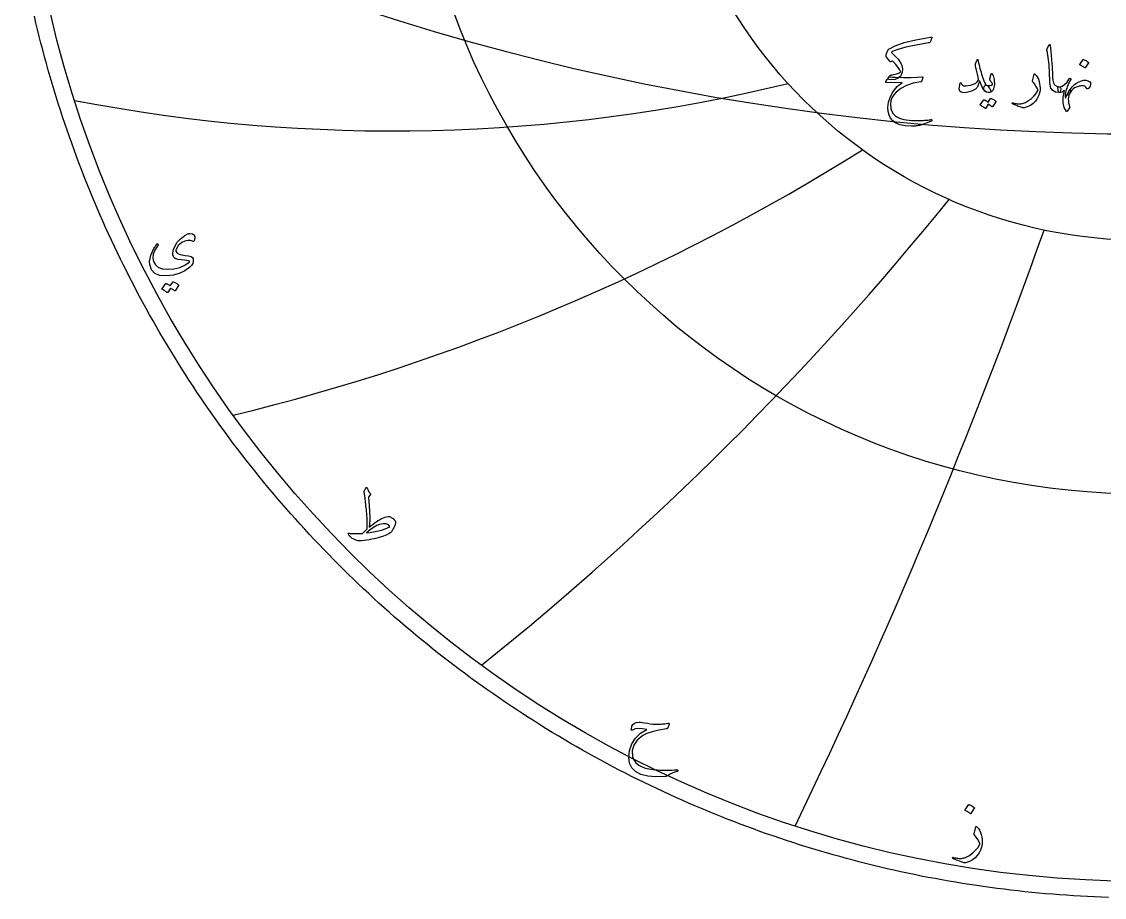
# Model space of a CAD drawing. Header units: millimetres. Extents: x -78 to 78, y -78 to 80.
# Drawn here: x -76.5 to -2.7, y -77.6 to -17.9 of the extents above; entities that cross this region are included whole.
import ezdxf

# ---------------------------------------------------------------- set-up
doc = ezdxf.new("R2010")
doc.units = ezdxf.units.MM
for name, color, linetype in [('CUT_OUTER', 1, 'Continuous'), ('ENGRAVE', 7, 'Continuous'), ('ENGRAVE_FINE', 8, 'Continuous'), ('TEXT', 5, 'Continuous')]:
    doc.layers.add(name, color=color, linetype=linetype)

msp = doc.modelspace()

# ---------------------------------------------------------------- linework, layer by layer
at = {"layer": 'CUT_OUTER'}
msp.add_lwpolyline([(-2.3811, -77.5885), (-2.8572, -77.5724), (-3.3331, -77.5534), (-3.8089, -77.5315), (-4.2845, -77.5067), (-4.76, -77.4789), (-5.2353, -77.4483), (-5.7104, -77.4147), (-6.1853, -77.3782), (-6.66, -77.3388), (-7.1344, -77.2964), (-7.6086, -77.2512), (-8.0824, -77.2031), (-8.556, -77.152), (-9.0292, -77.0981), (-9.5021, -77.0412), (-9.9747, -76.9815), (-10.4468, -76.9188), (-10.9186, -76.8533), (-11.39, -76.7848), (-11.8609, -76.7135), (-12.3314, -76.6393), (-12.8014, -76.5622), (-13.2709, -76.4822), (-13.74, -76.3993), (-14.2085, -76.3136), (-14.6765, -76.2249), (-15.1439, -76.1335), (-15.6107, -76.0391), (-16.077, -75.9419), (-16.5427, -75.8418), (-17.0077, -75.7389), (-17.4721, -75.6331), (-17.9359, -75.5245), (-18.399, -75.413), (-18.8613, -75.2987), (-19.323, -75.1815), (-19.7839, -75.0615), (-20.2441, -74.9387), (-20.7036, -74.8131), (-21.1622, -74.6847), (-21.6201, -74.5534), (-22.0771, -74.4194), (-22.5333, -74.2825), (-22.9887, -74.1428), (-23.4432, -74.0004), (-23.8968, -73.8551), (-24.3495, -73.7071), (-24.8013, -73.5563), (-25.2522, -73.4028), (-25.7021, -73.2464), (-26.1511, -73.0874), (-26.599, -72.9255), (-27.046, -72.7609), (-27.4919, -72.5936), (-27.9369, -72.4236), (-28.3807, -72.2508), (-28.8235, -72.0753), (-29.2652, -71.8971), (-29.7058, -71.7161), (-30.1453, -71.5325), (-30.5836, -71.3462), (-31.0208, -71.1572), (-31.4569, -70.9655), (-31.8917, -70.7712), (-32.3253, -70.5742), (-32.7578, -70.3745), (-33.189, -70.1722), (-33.6189, -69.9672), (-34.0476, -69.7596), (-34.475, -69.5494), (-34.9011, -69.3365), (-35.3259, -69.1211), (-35.7493, -68.903), (-36.1714, -68.6824), (-36.5922, -68.4591), (-37.0115, -68.2333), (-37.4295, -68.0049), (-37.8461, -67.774), (-38.2612, -67.5405), (-38.6749, -67.3045), (-39.0872, -67.0659), (-39.4979, -66.8248), (-39.9072, -66.5812), (-40.315, -66.3351), (-40.7213, -66.0864), (-41.126, -65.8353), (-41.5292, -65.5818), (-41.9308, -65.3257), (-42.3309, -65.0672), (-42.7293, -64.8062), (-43.1261, -64.5428), (-43.5214, -64.277), (-43.9149, -64.0087), (-44.3069, -63.7381), (-44.6971, -63.465), (-45.0857, -63.1896), (-45.4726, -62.9117), (-45.8577, -62.6315), (-46.2412, -62.349), (-46.6229, -62.0641), (-47.0028, -61.7768), (-47.381, -61.4873), (-47.7574, -61.1954), (-48.1319, -60.9012), (-48.5047, -60.6047), (-48.8757, -60.306), (-49.2448, -60.0049), (-49.612, -59.7016), (-49.9774, -59.3961), (-50.3409, -59.0883), (-50.7025, -58.7783), (-51.0622, -58.4661), (-51.42, -58.1517), (-51.7759, -57.8351), (-52.1298, -57.5163), (-52.4817, -57.1954), (-52.8317, -56.8723), (-53.1796, -56.547), (-53.5256, -56.2197), (-53.8695, -55.8902), (-54.2115, -55.5586), (-54.5513, -55.2249), (-54.8892, -54.8892), (-55.2249, -54.5513), (-55.5586, -54.2115), (-55.8902, -53.8695), (-56.2197, -53.5256), (-56.547, -53.1796), (-56.8723, -52.8317), (-57.1954, -52.4817), (-57.5163, -52.1298), (-57.8351, -51.7759), (-58.1517, -51.42), (-58.4661, -51.0622), (-58.7783, -50.7025), (-59.0883, -50.3409), (-59.3961, -49.9774), (-59.7016, -49.612), (-60.0049, -49.2448), (-60.306, -48.8757), (-60.6047, -48.5047), (-60.9012, -48.1319), (-61.1954, -47.7574), (-61.4873, -47.381), (-61.7768, -47.0028), (-62.0641, -46.6229), (-62.349, -46.2412), (-62.6315, -45.8577), (-62.9117, -45.4726), (-63.1896, -45.0857), (-63.465, -44.6971), (-63.7381, -44.3069), (-64.0087, -43.9149), (-64.277, -43.5214), (-64.5428, -43.1261), (-64.8062, -42.7293), (-65.0672, -42.3309), (-65.3257, -41.9308), (-65.5818, -41.5292), (-65.8353, -41.126), (-66.0864, -40.7213), (-66.3351, -40.315), (-66.5812, -39.9072), (-66.8248, -39.4979), (-67.0659, -39.0872), (-67.3045, -38.6749), (-67.5405, -38.2612), (-67.774, -37.8461), (-68.0049, -37.4295), (-68.2333, -37.0115), (-68.4591, -36.5922), (-68.6824, -36.1714), (-68.903, -35.7493), (-69.1211, -35.3259), (-69.3365, -34.9011), (-69.5494, -34.475), (-69.7596, -34.0476), (-69.9672, -33.6189), (-70.1722, -33.189), (-70.3745, -32.7578), (-70.5742, -32.3253), (-70.7712, -31.8917), (-70.9655, -31.4569), (-71.1572, -31.0208), (-71.3462, -30.5836), (-71.5325, -30.1453), (-71.7161, -29.7058), (-71.8971, -29.2652), (-72.0753, -28.8235), (-72.2508, -28.3807), (-72.4236, -27.9369), (-72.5936, -27.4919), (-72.7609, -27.046), (-72.9255, -26.599), (-73.0874, -26.1511), (-73.2464, -25.7021), (-73.4028, -25.2522), (-73.5563, -24.8013), (-73.7071, -24.3495), (-73.8551, -23.8968), (-74.0004, -23.4432), (-74.1428, -22.9887), (-74.2825, -22.5333), (-74.4194, -22.0771), (-74.5534, -21.6201), (-74.6847, -21.1622), (-74.8131, -20.7036), (-74.9387, -20.2441), (-75.0615, -19.7839), (-75.1815, -19.323), (-75.2987, -18.8613), (-75.413, -18.399), (-75.5245, -17.9359), (-75.6331, -17.4721)], dxfattribs=at)
at = {"layer": 'ENGRAVE'}
for radius in [76.5, 50.0761, 32.7793]:
    msp.add_circle((0, 0), radius, dxfattribs=at)
for centre, radius, start, end in [((-51.1942, 88.671), 113.9781, 259.026824, 283.6824), ((-96.2066, 96.2066), 144.9795, 283.613701, 302.105382), ((-176.3167, 101.7965), 209.661, 308.729876, 321.057664), ((-392.7426, 105.2351), 409.6691, 334.253386, 340.41728)]:
    msp.add_arc(centre, radius, start, end, dxfattribs=at)
at = {"layer": 'ENGRAVE_FINE'}
msp.add_arc((0, 145.3265), 170.8415, 243.541053, 296.458947, dxfattribs=at)
at = {"layer": 'TEXT'}
for points in [[(-14.4412, -19.0155), (-14.5272, -19.2191), (-14.5458, -19.2519), (-14.5747, -19.2779), (-14.6137, -19.2971), (-14.6629, -19.3096), (-15.5072, -19.4484), (-16.1989, -19.5934), (-16.7378, -19.7447), (-17.1241, -19.9022), (-17.1549, -19.9229), (-17.1704, -19.9441), (-17.1707, -19.9658), (-17.1557, -19.9882), (-16.9864, -20.1525), (-16.8447, -20.297), (-16.7308, -20.4217), (-16.6445, -20.5266), (-16.5269, -20.7214), (-16.4545, -20.9168), (-16.4273, -21.1127), (-16.4454, -21.3092), (-16.5501, -21.5471), (-16.7146, -21.713), (-16.9391, -21.8072), (-17.2236, -21.8295), (-17.3378, -21.8109), (-17.3955, -21.7685), (-17.3967, -21.7023), (-17.3412, -21.6124), (-17.3141, -21.5815), (-17.2915, -21.5569), (-17.2734, -21.5386), (-17.2598, -21.5264), (-17.2304, -21.5137), (-17.201, -21.5027), (-17.1716, -21.4933), (-17.1422, -21.4857), (-17.0319, -21.4609), (-16.9318, -21.4365), (-16.8419, -21.4123), (-16.7621, -21.3884), (-16.6926, -21.364), (-16.6332, -21.3381), (-16.584, -21.3108), (-16.545, -21.2821), (-16.6044, -21.1435), (-16.7146, -20.9767), (-16.8758, -20.7816), (-17.0879, -20.5582), (-17.0992, -20.5486), (-17.1105, -20.5424), (-17.1218, -20.5396), (-17.1331, -20.5401), (-17.2146, -20.5944), (-17.2315, -20.5984), (-17.2508, -20.5922), (-17.2722, -20.5758), (-17.296, -20.5492), (-17.5222, -20.2823), (-17.5389, -20.2545), (-17.5482, -20.2212), (-17.5502, -20.1822), (-17.5448, -20.1375), (-17.518, -20.0269), (-17.4781, -19.9215), (-17.4252, -19.8211), (-17.3593, -19.7258), (-16.9374, -19.4979), (-16.3233, -19.2847), (-15.5169, -19.0862), (-14.5181, -18.9024), (-14.4641, -18.9027), (-14.4333, -18.9216), (-14.4257, -18.9592), (-14.4412, -19.0155)], [(-6.4153, -19.4408), (-6.4065, -19.4272), (-6.3983, -19.4181), (-6.3907, -19.4136), (-6.3836, -19.4136), (-6.3729, -19.4195), (-6.3633, -19.4374), (-6.3548, -19.4671), (-6.3474, -19.5086), (-6.3101, -19.8465), (-6.2796, -20.159), (-6.2558, -20.446), (-6.2389, -20.7075), (-6.228, -20.9312), (-6.2179, -21.1317), (-6.2087, -21.309), (-6.2004, -21.4631), (-6.1932, -21.594), (-6.1874, -21.7017), (-6.183, -21.7863), (-6.18, -21.8476), (-6.1399, -22.0314), (-6.0511, -22.1666), (-5.9137, -22.2531), (-5.7276, -22.291), (-5.6759, -22.3046), (-5.6428, -22.3362), (-5.6284, -22.386), (-5.6326, -22.4539), (-5.6538, -22.5608), (-5.6767, -22.6371), (-5.7013, -22.6829), (-5.7276, -22.6982), (-5.9895, -22.6637), (-6.1823, -22.5602), (-6.3062, -22.3877), (-6.361, -22.1462), (-6.3696, -22.0307), (-6.3774, -21.9149), (-6.3843, -21.7989), (-6.3904, -21.6825), (-6.3959, -21.5659), (-6.4012, -21.4489), (-6.4061, -21.3317), (-6.4108, -21.2142), (-6.4193, -20.9902), (-6.4311, -20.7884), (-6.4464, -20.609), (-6.4651, -20.4519), (-6.4871, -20.3011), (-6.5126, -20.1403), (-6.5414, -19.9697), (-6.5737, -19.7891), (-6.5779, -19.7566), (-6.577, -19.7269), (-6.5711, -19.7), (-6.5601, -19.676)], [(-11.2607, -20.5537), (-11.2347, -20.6723), (-11.2064, -20.7929), (-11.1759, -20.9155), (-11.1431, -21.0401), (-11.108, -21.1672), (-11.0707, -21.2974), (-11.0311, -21.4307), (-10.9893, -21.5671), (-10.9047, -21.8126), (-10.8275, -21.9969), (-10.7577, -22.1202), (-10.6952, -22.1824), (-10.6406, -22.2195), (-10.5855, -22.2718), (-10.5298, -22.3394), (-10.4735, -22.4222), (-10.4203, -22.5248), (-10.4056, -22.602), (-10.4294, -22.6538), (-10.4916, -22.6801), (-10.6926, -22.6597), (-10.8705, -22.5263), (-11.0252, -22.2797), (-11.1567, -21.92), (-11.1595, -21.9141), (-11.1634, -21.9098), (-11.1685, -21.9073), (-11.1748, -21.9064), (-11.1793, -21.9073), (-11.1838, -21.9098), (-11.1883, -21.9141), (-11.1929, -21.92), (-11.2056, -21.9783), (-11.2211, -22.0399), (-11.2395, -22.1049), (-11.2607, -22.1734), (-11.2839, -22.2381), (-11.3082, -22.2921), (-11.3337, -22.3354), (-11.3603, -22.3679), (-11.4558, -22.4513), (-11.5751, -22.5251), (-11.7182, -22.5893), (-11.8851, -22.6439), (-12.0547, -22.6843), (-12.2018, -22.7016), (-12.3262, -22.6956), (-12.428, -22.6665), (-12.5151, -22.5936), (-12.5546, -22.4652), (-12.5467, -22.2814), (-12.4913, -22.0422), (-12.4859, -22.0342), (-12.4789, -22.0286), (-12.4701, -22.0252), (-12.4596, -22.0241), (-12.4472, -22.0255), (-12.437, -22.0297), (-12.4291, -22.0368), (-12.4234, -22.0467), (-12.4019, -22.0967), (-12.3782, -22.1383), (-12.3522, -22.1714), (-12.3239, -22.196), (-12.2357, -22.2288), (-12.1158, -22.2367), (-11.9642, -22.2197), (-11.781, -22.1779), (-11.5856, -22.1151), (-11.4338, -22.0444), (-11.3255, -21.9658), (-11.2607, -21.8793), (-11.25, -21.7916), (-11.2675, -21.6418), (-11.3133, -21.4297), (-11.3874, -21.1554), (-11.423, -21.0109), (-11.4439, -20.8942), (-11.4502, -20.8051), (-11.4417, -20.7437), (-11.3557, -20.4994), (-11.3464, -20.4737), (-11.3365, -20.4553), (-11.326, -20.4443), (-11.315, -20.4406), (-11.3014, -20.4477), (-11.2879, -20.4689), (-11.2743, -20.5042), (-11.2607, -20.5537)], [(-4.1125, -20.4451), (-4.1068, -20.4395), (-4.0989, -20.4361), (-4.0887, -20.4349), (-4.0763, -20.4361), (-3.9884, -20.4717), (-3.9055, -20.5153), (-3.8278, -20.5667), (-3.7551, -20.6261), (-3.748, -20.6351), (-3.7449, -20.6442), (-3.7457, -20.6532), (-3.7506, -20.6623), (-3.9632, -21.0061), (-3.9711, -21.0143), (-3.9813, -21.0163), (-3.9937, -21.0121), (-4.0084, -21.0016), (-4.0212, -20.9926), (-4.0412, -20.979), (-4.0687, -20.9609), (-4.1034, -20.9383), (-4.1461, -20.9111), (-4.1973, -20.8794), (-4.257, -20.8433), (-4.3251, -20.8025), (-4.3342, -20.7958), (-4.3387, -20.789), (-4.3387, -20.7822), (-4.3342, -20.7754)], [(-10.3468, -22.015), (-10.3734, -21.9706), (-10.3989, -21.9325), (-10.4232, -21.9005), (-10.4464, -21.8748), (-10.463, -21.8527), (-10.4724, -21.8273), (-10.4744, -21.7984), (-10.469, -21.7662), (-10.374, -21.4224), (-10.3607, -21.3924), (-10.3434, -21.3839), (-10.3222, -21.3969), (-10.2971, -21.4314), (-10.2592, -21.5046), (-10.2269, -21.5931), (-10.2004, -21.6969), (-10.1794, -21.816), (-10.1673, -21.9302), (-10.1625, -22.0422), (-10.165, -22.1519), (-10.1749, -22.2593), (-10.191, -22.3529), (-10.2122, -22.4346), (-10.2385, -22.5045), (-10.2699, -22.5624), (-10.3087, -22.6054), (-10.3615, -22.6394), (-10.4285, -22.6642), (-10.5097, -22.6801), (-10.5928, -22.6832), (-10.6703, -22.6699), (-10.7421, -22.6402), (-10.8083, -22.5941), (-10.8595, -22.5356), (-10.8863, -22.4686), (-10.8889, -22.3931), (-10.8671, -22.3091), (-10.8323, -22.2404), (-10.7913, -22.1971), (-10.7441, -22.1793), (-10.6907, -22.1869), (-10.5674, -22.2166), (-10.4599, -22.2197), (-10.3683, -22.1963), (-10.2925, -22.1462), (-10.2908, -22.1329), (-10.2993, -22.1066), (-10.318, -22.0673), (-10.3468, -22.015)], [(-7.4559, -21.4359), (-7.4533, -21.4277), (-7.4502, -21.4212), (-7.4465, -21.4164), (-7.4423, -21.4133), (-7.4296, -21.4122), (-7.414, -21.4178), (-7.3956, -21.4303), (-7.3744, -21.4495), (-7.2919, -21.5476), (-7.2206, -21.661), (-7.1607, -21.7897), (-7.112, -21.9336), (-7.0741, -22.0885), (-7.051, -22.2412), (-7.0425, -22.3917), (-7.0487, -22.5398), (-7.0888, -22.7349), (-7.155, -22.9221), (-7.2472, -23.1014), (-7.3654, -23.2727), (-7.5068, -23.428), (-7.6685, -23.5544), (-7.8506, -23.6519), (-8.0531, -23.7206), (-8.1074, -23.7322), (-8.1616, -23.7353), (-8.2159, -23.73), (-8.2702, -23.7161), (-8.3953, -23.6724), (-8.5083, -23.6319), (-8.6091, -23.5944), (-8.6978, -23.56), (-8.774, -23.5288), (-8.8374, -23.5007), (-8.8882, -23.4756), (-8.9262, -23.4537), (-8.9342, -23.4469), (-8.9398, -23.4401), (-8.9432, -23.4334), (-8.9443, -23.4266), (-8.9435, -23.4178), (-8.9409, -23.4096), (-8.9367, -23.402), (-8.9308, -23.3949), (-8.9231, -23.3895), (-8.9138, -23.387), (-8.9028, -23.3873), (-8.89, -23.3904), (-8.8126, -23.4112), (-8.7385, -23.4283), (-8.6678, -23.4417), (-8.6005, -23.4515), (-8.536, -23.4575), (-8.4738, -23.4599), (-8.4139, -23.4587), (-8.3562, -23.4537), (-8.2986, -23.4445), (-8.2391, -23.4305), (-8.1776, -23.4117), (-8.1141, -23.3881), (-8.0487, -23.3594), (-7.9812, -23.3253), (-7.9118, -23.2859), (-7.8404, -23.2411), (-7.6399, -23.0969), (-7.4683, -22.9402), (-7.3255, -22.7711), (-7.2116, -22.5896), (-7.2042, -22.5749), (-7.2003, -22.5579), (-7.1997, -22.5387), (-7.2025, -22.5172), (-7.25, -22.3902), (-7.3247, -22.2491), (-7.4265, -22.0939), (-7.5554, -21.9245), (-7.5611, -21.9138), (-7.5645, -21.9042), (-7.5656, -21.8957), (-7.5645, -21.8883)], [(-16.9386, -21.644), (-16.3581, -21.6644), (-15.8562, -21.6667), (-15.4329, -21.6508), (-15.0882, -21.6169), (-15.0776, -21.6156), (-15.0684, -21.6163), (-15.0606, -21.619), (-15.0543, -21.6237), (-15.0496, -21.63), (-15.0469, -21.6378), (-15.0462, -21.647), (-15.0475, -21.6576), (-15.0564, -21.6989), (-15.065, -21.7368), (-15.0733, -21.7713), (-15.0814, -21.8024), (-15.0892, -21.8301), (-15.0967, -21.8544), (-15.1039, -21.8753), (-15.1108, -21.8929), (-15.1255, -21.9209), (-15.1425, -21.9415), (-15.1617, -21.9548), (-15.1832, -21.9607), (-15.7057, -22.0555), (-16.1604, -22.2039), (-16.5472, -22.4061), (-16.8662, -22.662), (-17.0274, -22.8461), (-17.1444, -23.0409), (-17.2174, -23.2465), (-17.2462, -23.4628), (-17.2185, -23.8024), (-17.1082, -24.0792), (-16.9154, -24.2932), (-16.64, -24.4445), (-16.4972, -24.4903), (-16.3403, -24.5282), (-16.1692, -24.5582), (-15.984, -24.5802), (-15.7849, -24.5947), (-15.5723, -24.6017), (-15.3461, -24.6014), (-15.1063, -24.5938), (-15.021, -24.589), (-14.9372, -24.5836), (-14.8548, -24.5777), (-14.7738, -24.5712), (-14.6947, -24.5641), (-14.6182, -24.5565), (-14.5443, -24.5483), (-14.4729, -24.5395), (-14.4511, -24.5384), (-14.4356, -24.544), (-14.4262, -24.5565), (-14.4231, -24.5757), (-14.4248, -24.5981), (-14.4299, -24.6153), (-14.4384, -24.6275), (-14.4503, -24.6345), (-14.5781, -24.6885), (-14.6991, -24.7375), (-14.8133, -24.7813), (-14.9208, -24.82), (-15.0212, -24.854), (-15.1142, -24.8834), (-15.1999, -24.9082), (-15.2782, -24.9286), (-15.3519, -24.9436), (-15.4235, -24.9569), (-15.4932, -24.9685), (-15.561, -24.9784), (-15.627, -24.986), (-15.6916, -24.9908), (-15.7548, -24.9928), (-15.8166, -24.9919), (-16.2385, -24.9591), (-16.5902, -24.8879), (-16.8718, -24.7782), (-17.0834, -24.63), (-17.2386, -24.4448), (-17.3469, -24.2285), (-17.4082, -23.9811), (-17.4227, -23.7025), (-17.3783, -23.357), (-17.2722, -23.0217), (-17.1046, -22.6965), (-16.8752, -22.3815), (-16.7856, -22.2862), (-16.6841, -22.1949), (-16.5707, -22.1075), (-16.4454, -22.0241), (-17.5403, -22.015), (-17.5666, -22.0037), (-17.5776, -21.9834), (-17.5734, -21.9539), (-17.5539, -21.9155), (-17.5171, -21.8595), (-17.4837, -21.8092), (-17.4538, -21.7645), (-17.4272, -21.7255), (-17.404, -21.6924), (-17.3842, -21.6655), (-17.3678, -21.6449), (-17.3548, -21.6305), (-17.3254, -21.6279), (-17.2462, -21.6293), (-17.1173, -21.6347), (-16.9386, -21.644)], [(-5.0038, -22.662), (-5.0535, -22.7689), (-5.0897, -22.8814), (-5.1123, -22.9996), (-5.1214, -23.1234), (-5.1174, -23.2524), (-5.101, -23.3859), (-5.0722, -23.5238), (-5.0309, -23.6664), (-5.0258, -23.6853), (-5.0241, -23.7014), (-5.0258, -23.7147), (-5.0309, -23.7252), (-5.1938, -23.9559), (-5.2088, -23.9726), (-5.2221, -23.9819), (-5.2336, -23.9839), (-5.2435, -23.9785), (-5.3985, -23.713), (-5.4743, -23.387), (-5.4709, -23.0004), (-5.3883, -22.5534), (-5.4672, -22.6167), (-5.5501, -22.662), (-5.6369, -22.6891), (-5.7276, -22.6982), (-5.7471, -22.6922), (-5.765, -22.6744), (-5.7811, -22.6447), (-5.7955, -22.6032), (-5.8037, -22.5781), (-5.8102, -22.5528), (-5.815, -22.5272), (-5.8181, -22.5014), (-5.8204, -22.4755), (-5.8226, -22.4499), (-5.8249, -22.4246), (-5.8272, -22.3996), (-5.8243, -22.3538), (-5.8068, -22.3204), (-5.7746, -22.2995), (-5.7276, -22.291), (-5.543, -22.2497), (-5.3691, -22.1485), (-5.2059, -21.9873), (-5.0535, -21.7662), (-5.0329, -21.7382), (-5.0117, -21.7221), (-4.9899, -21.7178), (-4.9676, -21.7255), (-4.9512, -21.7399), (-4.9427, -21.756), (-4.9421, -21.7738), (-4.9495, -21.7933), (-4.9895, -21.864), (-5.0281, -21.9358), (-5.0653, -22.0088), (-5.101, -22.0829), (-5.1354, -22.1581), (-5.1683, -22.2344), (-5.1999, -22.3119), (-5.23, -22.3905), (-5.2967, -22.6046), (-5.334, -22.7898), (-5.3419, -22.9462), (-5.3205, -23.0737), (-5.3185, -23.0776), (-5.3171, -23.0805), (-5.3162, -23.0822), (-5.3159, -23.0827), (-5.3156, -23.0822), (-5.3148, -23.0805), (-5.3134, -23.0776), (-5.3114, -23.0737), (-5.2838, -23.0088), (-5.2554, -22.9453), (-5.2262, -22.8832), (-5.196, -22.8226), (-5.1648, -22.7631), (-5.1321, -22.7044), (-5.0981, -22.6466), (-5.0626, -22.5896), (-5.0368, -22.55), (-5.0139, -22.5263), (-4.9939, -22.5183), (-4.9766, -22.5263), (-4.9681, -22.5432), (-4.9698, -22.5715), (-4.9817, -22.6111), (-5.0038, -22.662)], [(-3.8637, -22.4177), (-3.9222, -22.3261), (-3.9983, -22.2639), (-4.0919, -22.2311), (-4.203, -22.2277), (-4.266, -22.2357), (-4.3285, -22.2463), (-4.3904, -22.2595), (-4.4518, -22.2752), (-4.5126, -22.294), (-4.5728, -22.3164), (-4.6325, -22.3426), (-4.6916, -22.3724), (-4.7928, -22.4403), (-4.8884, -22.5353), (-4.9783, -22.6575), (-5.0626, -22.8068), (-5.0866, -22.8404), (-5.1089, -22.8599), (-5.1296, -22.8653), (-5.1485, -22.8565), (-5.1644, -22.839), (-5.1712, -22.8181), (-5.1689, -22.7937), (-5.1576, -22.766), (-5.1403, -22.7296), (-5.1248, -22.697), (-5.1109, -22.6685), (-5.0988, -22.6439), (-5.088, -22.623), (-5.0784, -22.6054), (-5.0699, -22.5913), (-5.0626, -22.5805), (-4.9961, -22.4804), (-4.928, -22.3883), (-4.8581, -22.304), (-4.7866, -22.2277), (-4.7134, -22.1589), (-4.6384, -22.0976), (-4.5618, -22.0436), (-4.4835, -21.9969), (-4.2824, -21.9056), (-4.0955, -21.8578), (-3.9228, -21.8536), (-3.7641, -21.8929), (-3.6965, -21.9271), (-3.6476, -21.9709), (-3.6174, -22.0244), (-3.6058, -22.0874), (-3.6126, -22.1734), (-3.6375, -22.2548), (-3.6804, -22.3317), (-3.7415, -22.4041), (-3.7814, -22.4355), (-3.815, -22.4482), (-3.8425, -22.4423), (-3.8637, -22.4177)], [(-10.4283, -23.1008), (-10.4226, -23.0952), (-10.4147, -23.0918), (-10.4045, -23.0906), (-10.3921, -23.0918), (-10.3475, -23.1085), (-10.3044, -23.1268), (-10.2627, -23.1469), (-10.2224, -23.1687), (-10.1833, -23.1924), (-10.1449, -23.2185), (-10.1075, -23.2467), (-10.0709, -23.2773), (-10.0638, -23.2866), (-10.0607, -23.2965), (-10.0615, -23.307), (-10.0663, -23.318), (-10.2835, -23.6618), (-10.2894, -23.6664), (-10.2982, -23.6664), (-10.3098, -23.6618), (-10.3242, -23.6528), (-10.3341, -23.6444), (-10.3502, -23.633), (-10.3726, -23.6184), (-10.4011, -23.6008), (-10.4362, -23.5797), (-10.478, -23.5549), (-10.5267, -23.5265), (-10.5821, -23.4944), (-10.754, -23.7614), (-10.7619, -23.7696), (-10.7721, -23.7715), (-10.7845, -23.7673), (-10.7993, -23.7568), (-10.812, -23.7478), (-10.8321, -23.7342), (-10.8595, -23.7161), (-10.8943, -23.6935), (-10.937, -23.6664), (-10.9881, -23.6347), (-11.0478, -23.5985), (-11.1159, -23.5578), (-11.123, -23.551), (-11.1261, -23.5442), (-11.1253, -23.5374), (-11.1205, -23.5306), (-10.8988, -23.2004), (-10.8931, -23.1947), (-10.8852, -23.1913), (-10.875, -23.1902), (-10.8626, -23.1913), (-10.8247, -23.2036), (-10.7879, -23.2179), (-10.7523, -23.2342), (-10.7178, -23.2524), (-10.6844, -23.2723), (-10.6522, -23.2937), (-10.6211, -23.3164), (-10.5911, -23.3406)], [(-64.8381, -32.8385), (-64.9944, -32.7863), (-65.1687, -32.7842), (-65.3611, -32.8322), (-65.5717, -32.9302), (-65.7053, -33.0237), (-65.8166, -33.1353), (-65.9055, -33.265), (-65.9722, -33.4128), (-65.9788, -33.4423), (-65.9794, -33.4731), (-65.974, -33.5051), (-65.9625, -33.5382), (-65.8859, -33.6414), (-65.7574, -33.7192), (-65.5771, -33.7717), (-65.3448, -33.7988), (-65.1156, -33.8233), (-64.9491, -33.8676), (-64.8454, -33.9318), (-64.8043, -34.016), (-64.7998, -34.1921), (-64.8345, -34.349), (-64.9084, -34.4865), (-65.0215, -34.6047), (-65.3807, -34.8499), (-65.7635, -35.0306), (-66.1698, -35.1467), (-66.5995, -35.1983), (-67.0689, -35.1657), (-67.4199, -35.0246), (-67.6528, -34.7748), (-67.7674, -34.4165), (-67.774, -34.2199), (-67.7457, -34.0063), (-67.6823, -33.7759), (-67.584, -33.5286), (-67.5498, -33.4598), (-67.5146, -33.3935), (-67.4786, -33.3295), (-67.4417, -33.268), (-67.4035, -33.2086), (-67.3638, -33.151), (-67.3227, -33.0952), (-67.28, -33.0412), (-67.2571, -33.0189), (-67.2366, -33.0098), (-67.2185, -33.014), (-67.2028, -33.0315), (-67.194, -33.0532), (-67.1919, -33.075), (-67.1964, -33.0967), (-67.2076, -33.1184), (-67.4061, -33.4381), (-67.5237, -33.7264), (-67.5605, -33.9834), (-67.5165, -34.209), (-67.3747, -34.4467), (-67.1666, -34.6144), (-66.8921, -34.7121), (-66.5513, -34.7399), (-66.1146, -34.7052), (-65.7213, -34.6156), (-65.3714, -34.4711), (-65.0649, -34.2718), (-65.0465, -34.2549), (-65.0396, -34.238), (-65.0441, -34.2211), (-65.0601, -34.2042), (-65.125, -34.1728), (-65.2375, -34.1463), (-65.3976, -34.1246), (-65.6054, -34.1077), (-65.8169, -34.0817), (-65.9782, -34.0329), (-66.0895, -33.9611), (-66.1507, -33.8664), (-66.1791, -33.7551), (-66.1869, -33.6384), (-66.1743, -33.5162), (-66.1411, -33.3886), (-66.0334, -33.138), (-65.8841, -32.9073), (-65.6932, -32.6964), (-65.4607, -32.5055), (-65.3988, -32.4603), (-65.3388, -32.4211), (-65.2806, -32.3879), (-65.2242, -32.3607), (-65.1699, -32.3393), (-65.118, -32.3233), (-65.0686, -32.3128), (-65.0215, -32.3077), (-64.8375, -32.3248), (-64.7247, -32.4054), (-64.6831, -32.5492), (-64.7127, -32.7565), (-64.735, -32.8122), (-64.7633, -32.8445), (-64.7977, -32.8533), (-64.8381, -32.8385)], [(-66.1894, -35.623), (-66.1833, -35.6169), (-66.1749, -35.6133), (-66.164, -35.6121), (-66.1507, -35.6133), (-66.1032, -35.6311), (-66.0572, -35.6507), (-66.0128, -35.6721), (-65.9698, -35.6954), (-65.928, -35.7207), (-65.8871, -35.7485), (-65.8472, -35.7786), (-65.8081, -35.8112), (-65.8006, -35.8211), (-65.7973, -35.8317), (-65.7982, -35.8429), (-65.8033, -35.8546), (-66.0349, -36.2214), (-66.0413, -36.2262), (-66.0506, -36.2262), (-66.063, -36.2214), (-66.0784, -36.2117), (-66.0889, -36.2028), (-66.1061, -36.1906), (-66.1299, -36.1751), (-66.1604, -36.1562), (-66.1978, -36.1338), (-66.2424, -36.1074), (-66.2943, -36.0771), (-66.3534, -36.0428), (-66.5368, -36.3275), (-66.5453, -36.3363), (-66.5561, -36.3384), (-66.5694, -36.3339), (-66.5851, -36.3227), (-66.5986, -36.3131), (-66.6201, -36.2986), (-66.6493, -36.2793), (-66.6864, -36.2552), (-66.732, -36.2262), (-66.7865, -36.1924), (-66.8502, -36.1538), (-66.9229, -36.1104), (-66.9304, -36.1031), (-66.9337, -36.0959), (-66.9328, -36.0887), (-66.9277, -36.0814), (-66.6912, -35.7291), (-66.6852, -35.7231), (-66.6768, -35.7195), (-66.6659, -35.7183), (-66.6526, -35.7195), (-66.6122, -35.7326), (-66.573, -35.7478), (-66.535, -35.7652), (-66.4982, -35.7846), (-66.4626, -35.8059), (-66.4282, -35.8287), (-66.3951, -35.853), (-66.3631, -35.8787)], [(-53.1331, -49.8964), (-53.1101, -49.8439), (-53.0896, -49.7975), (-53.0715, -49.7571), (-53.0558, -49.7227), (-53.0429, -49.6946), (-53.0329, -49.6732), (-53.026, -49.6585), (-53.0221, -49.6503), (-53.0139, -49.6398), (-53.004, -49.6322), (-52.9922, -49.6277), (-52.9786, -49.6262), (-52.9675, -49.628), (-52.9581, -49.6334), (-52.9506, -49.6425), (-52.9449, -49.6551), (-52.9195, -49.7167), (-52.8966, -49.771), (-52.8761, -49.818), (-52.858, -49.8578), (-52.8476, -49.8753), (-52.8357, -49.894), (-52.8222, -49.9139), (-52.8073, -49.935), (-52.7906, -49.9573), (-52.7717, -49.9809), (-52.7508, -50.0056), (-52.7277, -50.0315), (-52.7132, -50.0578), (-52.7084, -50.0834), (-52.7132, -50.1085), (-52.7277, -50.1329), (-52.8194, -50.2535), (-52.8318, -50.2731), (-52.8399, -50.2933), (-52.8438, -50.3142), (-52.8435, -50.3356), (-52.7965, -50.8667), (-52.7663, -51.2971), (-52.753, -51.6268), (-52.7566, -51.8557), (-52.7616, -51.9412), (-52.7669, -52.0192), (-52.7725, -52.0896), (-52.7784, -52.1525), (-52.7845, -52.2081), (-52.791, -52.2568), (-52.7978, -52.2986), (-52.8049, -52.3335), (-52.6606, -52.2231), (-52.5268, -52.1235), (-52.4036, -52.0349), (-52.291, -51.957), (-52.1892, -51.8898), (-52.0985, -51.8328), (-52.0191, -51.786), (-51.9507, -51.7495), (-51.8292, -51.6952), (-51.7155, -51.653), (-51.6096, -51.6229), (-51.5116, -51.6048), (-51.4597, -51.6033), (-51.4054, -51.6132), (-51.3487, -51.6346), (-51.2896, -51.6675), (-51.1726, -51.7504), (-51.0869, -51.8304), (-51.0326, -51.9073), (-51.0097, -51.9812), (-51.0112, -52.0635), (-51.0302, -52.1561), (-51.0667, -52.259), (-51.1207, -52.3721), (-51.181, -52.4834), (-51.2365, -52.576), (-51.2872, -52.6498), (-51.333, -52.705), (-51.4271, -52.7747), (-51.5888, -52.8534), (-51.818, -52.9412), (-52.1148, -53.038), (-52.2803, -53.086), (-52.4484, -53.1285), (-52.6193, -53.1656), (-52.7928, -53.1973), (-52.9685, -53.2238), (-53.1457, -53.2455), (-53.3244, -53.2624), (-53.5046, -53.2745), (-53.5706, -53.2612), (-53.6331, -53.2455), (-53.6924, -53.2274), (-53.7484, -53.2069), (-53.8016, -53.184), (-53.8527, -53.1587), (-53.9017, -53.1309), (-53.9486, -53.1008), (-54.031, -53.0404), (-54.0994, -52.9801), (-54.154, -52.9198), (-54.1947, -52.8595), (-54.2171, -52.8094), (-54.2213, -52.775), (-54.2074, -52.7563), (-54.1754, -52.7533), (-54.0851, -52.764), (-53.9878, -52.772), (-53.8836, -52.7773), (-53.7725, -52.7798), (-53.6544, -52.7797), (-53.5294, -52.7768), (-53.3974, -52.7712), (-53.2585, -52.763), (-52.94, -52.4493), (-52.9341, -52.3232), (-52.931, -52.1959), (-52.9305, -52.0674), (-52.9328, -51.9377), (-52.9375, -51.8065), (-52.9443, -51.6735), (-52.9531, -51.5387), (-52.9642, -51.4021), (-52.9765, -51.2668), (-52.9895, -51.1361), (-53.0031, -51.0098), (-53.0172, -50.8881), (-53.0314, -50.7706), (-53.045, -50.6571), (-53.058, -50.5475), (-53.0703, -50.4417), (-53.0819, -50.3439), (-53.0926, -50.2578), (-53.1024, -50.1834), (-53.1113, -50.1208), (-53.1193, -50.0697), (-53.1264, -50.0297), (-53.1326, -50.0009), (-53.1379, -49.9833), (-53.1412, -49.9634), (-53.1415, -49.9423), (-53.1388, -49.9199), (-53.1331, -49.8964)], [(-52.1003, -52.1549), (-52.287, -52.2324), (-52.4948, -52.354), (-52.7238, -52.5196), (-52.9738, -52.7292), (-52.7315, -52.6992), (-52.5015, -52.6622), (-52.2839, -52.6183), (-52.0786, -52.5675), (-51.886, -52.5104), (-51.7064, -52.4475), (-51.5398, -52.3788), (-51.3861, -52.3045), (-51.4905, -52.1757), (-51.6443, -52.1078), (-51.8476, -52.1009), (-52.1003, -52.1549)], [(-32.3437, -65.7997), (-32.4595, -66.0603), (-32.4701, -66.0775), (-32.4824, -66.0905), (-32.4966, -66.0992), (-32.5126, -66.1037), (-33.048, -66.1882), (-33.4959, -66.2919), (-33.8563, -66.415), (-34.1293, -66.5574), (-34.512, -66.8695), (-34.7578, -67.2125), (-34.8667, -67.5862), (-34.8386, -67.9906), (-34.7536, -68.2096), (-34.6094, -68.4032), (-34.4061, -68.5715), (-34.1437, -68.7145), (-33.9594, -68.7784), (-33.7299, -68.8303), (-33.4551, -68.8701), (-33.1351, -68.8979), (-32.965, -68.906), (-32.7973, -68.9111), (-32.632, -68.9133), (-32.4692, -68.9124), (-32.3093, -68.9087), (-32.1531, -68.9027), (-32.0005, -68.8943), (-31.8515, -68.8834), (-31.8165, -68.881), (-31.7887, -68.8834), (-31.7682, -68.8906), (-31.755, -68.9027), (-31.7477, -68.9175), (-31.7453, -68.9329), (-31.7477, -68.9488), (-31.755, -68.9654), (-31.7602, -68.9743), (-31.7664, -68.9817), (-31.7735, -68.9876), (-31.7815, -68.992), (-31.7901, -68.9958), (-31.799, -68.9998), (-31.8082, -69.0042), (-31.8177, -69.0089), (-31.9567, -69.0532), (-32.0795, -69.0994), (-32.186, -69.1473), (-32.2761, -69.1971), (-32.3339, -69.233), (-32.3865, -69.2634), (-32.434, -69.2885), (-32.4764, -69.3081), (-32.5131, -69.3232), (-32.5434, -69.3346), (-32.5674, -69.3425), (-32.585, -69.3467), (-33.2449, -69.3711), (-33.8059, -69.3238), (-34.268, -69.2046), (-34.6311, -69.0137), (-34.8935, -68.7519), (-35.0486, -68.4249), (-35.0962, -68.0329), (-35.0365, -67.5756), (-34.8785, -67.115), (-34.6311, -66.7226), (-34.2945, -66.3984), (-33.8687, -66.1423), (-34.1703, -66.0847), (-34.4333, -66.0712), (-34.6577, -66.1016), (-34.8435, -66.1761), (-34.8598, -66.1822), (-34.8748, -66.1858), (-34.8887, -66.187), (-34.9014, -66.1858), (-34.9119, -66.1819), (-34.9195, -66.1749), (-34.924, -66.165), (-34.9255, -66.152), (-34.9189, -66.092), (-34.9086, -66.0326), (-34.8947, -65.9737), (-34.8773, -65.9155), (-34.8157, -65.8024), (-34.718, -65.7189), (-34.5841, -65.6649), (-34.414, -65.6405), (-34.3063, -65.6414), (-34.1715, -65.6537), (-34.0095, -65.6776), (-33.8204, -65.7128), (-33.6253, -65.7481), (-33.4452, -65.772), (-33.2802, -65.7843), (-33.1303, -65.7852), (-33.0582, -65.7821), (-32.9819, -65.7774), (-32.9014, -65.7712), (-32.8166, -65.7635), (-32.7277, -65.754), (-32.6345, -65.7424), (-32.537, -65.7287), (-32.4354, -65.7128), (-32.3772, -65.711), (-32.3425, -65.7249), (-32.3313, -65.7545), (-32.3437, -65.7997)], [(-11.9193, -71.2758), (-11.9133, -71.2698), (-11.9048, -71.2661), (-11.8939, -71.2649), (-11.8807, -71.2661), (-11.7869, -71.3042), (-11.6985, -71.3506), (-11.6156, -71.4055), (-11.538, -71.4688), (-11.5305, -71.4785), (-11.5272, -71.4881), (-11.5281, -71.4978), (-11.5332, -71.5074), (-11.76, -71.8742), (-11.7685, -71.8829), (-11.7793, -71.8851), (-11.7926, -71.8805), (-11.8083, -71.8694), (-11.8219, -71.8597), (-11.8433, -71.8452), (-11.8725, -71.8259), (-11.9096, -71.8018), (-11.9552, -71.7729), (-12.0098, -71.7391), (-12.0734, -71.7005), (-12.1461, -71.657), (-12.1557, -71.6498), (-12.1606, -71.6426), (-12.1606, -71.6353), (-12.1557, -71.6281)], [(-11.4271, -72.7766), (-11.4243, -72.7679), (-11.421, -72.7609), (-11.4171, -72.7558), (-11.4126, -72.7525), (-11.399, -72.7513), (-11.3824, -72.7573), (-11.3628, -72.7706), (-11.3402, -72.7911), (-11.2521, -72.8958), (-11.1761, -73.0167), (-11.1122, -73.1539), (-11.0603, -73.3075), (-11.0199, -73.4727), (-10.9951, -73.6356), (-10.9861, -73.7961), (-10.9927, -73.9541), (-11.0356, -74.1622), (-11.1061, -74.3619), (-11.2045, -74.5531), (-11.3305, -74.7359), (-11.4813, -74.9015), (-11.6539, -75.0363), (-11.8481, -75.1404), (-12.0641, -75.2137), (-12.122, -75.226), (-12.1799, -75.2293), (-12.2378, -75.2236), (-12.2957, -75.2088), (-12.4292, -75.1622), (-12.5497, -75.119), (-12.6572, -75.079), (-12.7517, -75.0423), (-12.833, -75.009), (-12.9007, -74.979), (-12.9549, -74.9523), (-12.9954, -74.9289), (-13.0039, -74.9217), (-13.0099, -74.9145), (-13.0135, -74.9072), (-13.0147, -74.9), (-13.0138, -74.8906), (-13.0111, -74.8819), (-13.0066, -74.8737), (-13.0003, -74.8662), (-12.9921, -74.8605), (-12.9822, -74.8578), (-12.9704, -74.8581), (-12.9568, -74.8614), (-12.8742, -74.8835), (-12.7952, -74.9018), (-12.7198, -74.9161), (-12.648, -74.9265), (-12.5792, -74.933), (-12.5129, -74.9356), (-12.4489, -74.9342), (-12.3874, -74.9289), (-12.326, -74.9191), (-12.2625, -74.9042), (-12.1969, -74.8841), (-12.1292, -74.859), (-12.0594, -74.8283), (-11.9874, -74.792), (-11.9134, -74.7499), (-11.8372, -74.7021), (-11.6234, -74.5483), (-11.4403, -74.3812), (-11.288, -74.2008), (-11.1665, -74.0072), (-11.1586, -73.9915), (-11.1544, -73.9734), (-11.1538, -73.9529), (-11.1568, -73.93), (-11.2075, -73.7946), (-11.2871, -73.6441), (-11.3957, -73.4785), (-11.5332, -73.2978), (-11.5393, -73.2864), (-11.5429, -73.2761), (-11.5441, -73.267), (-11.5429, -73.2592)]]:
    msp.add_lwpolyline(points, close=True, dxfattribs=at)

doc.saveas('drawing.dxf')
